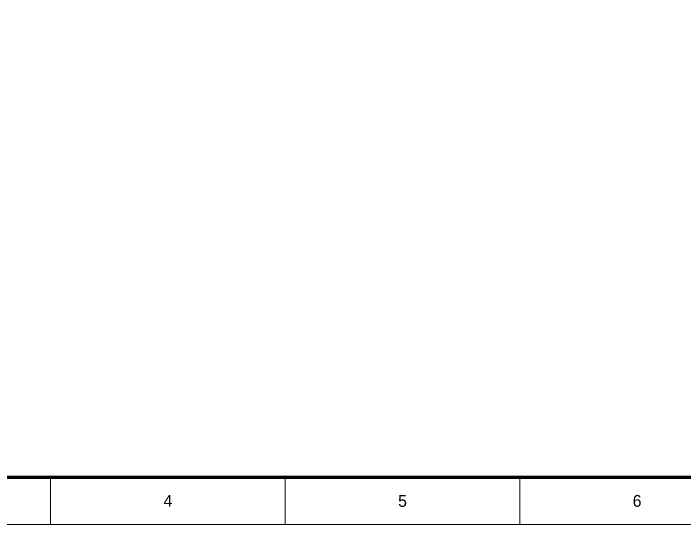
# Model space of a CAD drawing. Header units: millimetres. Extents: x 0 to 594, y 0 to 420.
# Drawn here: x 140.7 to 282.3, y 0 to 107.9 of the extents above; entities that cross this region are included whole.
import ezdxf
from ezdxf.enums import TextEntityAlignment as Align

# ---------------------------------------------------------------- set-up
doc = ezdxf.new("R2010")
doc.units = ezdxf.units.MM
for name, color, linetype, lineweight in [('FINA', 7, 'CONTINUOUS', 18), ('NORMA', 7, 'CONTINUOUS', 70), ('TEXTO', 7, 'CONTINUOUS', 25)]:
    doc.layers.add(name, color=color, linetype=linetype, lineweight=lineweight)

msp = doc.modelspace()

# ---------------------------------------------------------------- linework, layer by layer
at = {"layer": 'FINA'}
for p, q in [((148.5, 0), (148.5, 10)), ((198, 0), (198, 10)), ((247.5, 0), (247.5, 10))]:
    msp.add_line(p, q, dxfattribs=at)
msp.add_lwpolyline([(0, 0), (594, 0), (594, 420), (0, 420)], close=True, dxfattribs=at)
at = {"layer": 'NORMA'}
msp.add_lwpolyline([(20, 10), (584, 10), (584, 410), (20, 410)], close=True, dxfattribs=at)

# ---------------------------------------------------------------- texts
at = {"layer": 'TEXTO'}
for s, p in [('4', (173.25, 5)), ('5', (222.75, 5)), ('6', (272.25, 5))]:
    msp.add_text(s, height=2.5, dxfattribs=at).set_placement(p, align=Align.MIDDLE_CENTER)

doc.saveas('drawing.dxf')
